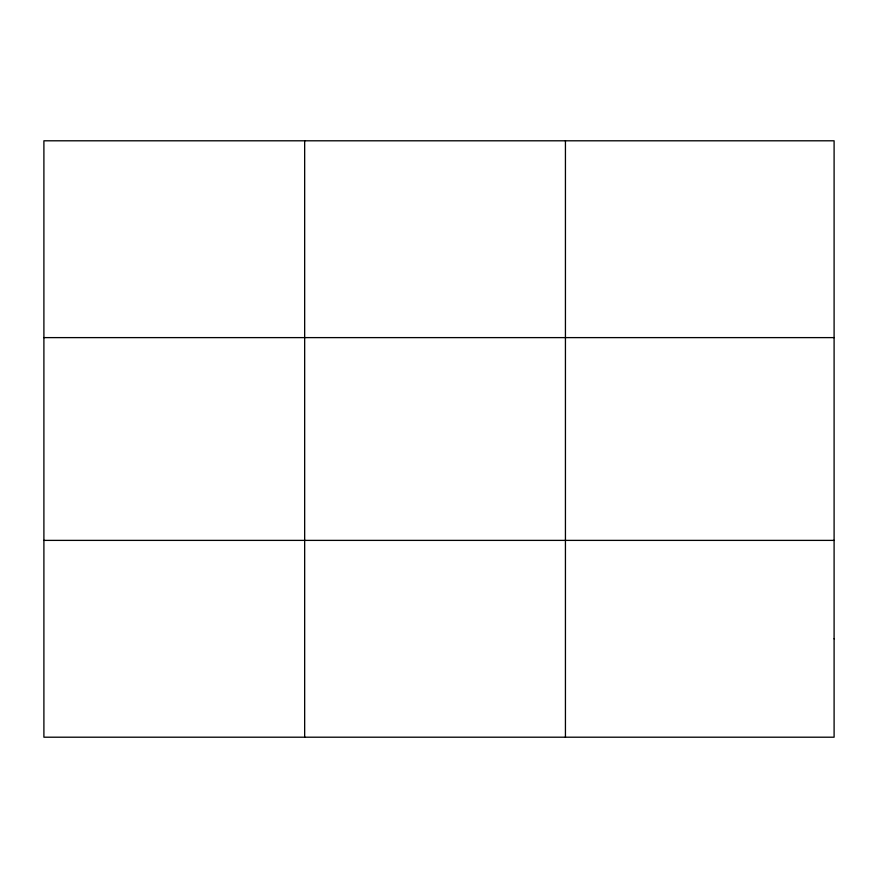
<?xml version="1.0" encoding="UTF-8"?>
<svg xmlns="http://www.w3.org/2000/svg" width="878" height="878" viewBox="0 0 878 878"><rect width="100%" height="100%" fill="white"/><g stroke="black" fill="none" stroke-linecap="round" stroke-linejoin="round"><path stroke-width="1.32" d="M304.666 737.202L304.666 140.798M565.432 737.202L565.432 140.798M43.9 337.613L834.1 337.613M43.9 540.387L834.1 540.387M834.1 638.789L834.1 737.202L43.9 737.202L43.9 140.798L834.1 140.798L834.1 638.789"/></g></svg>
